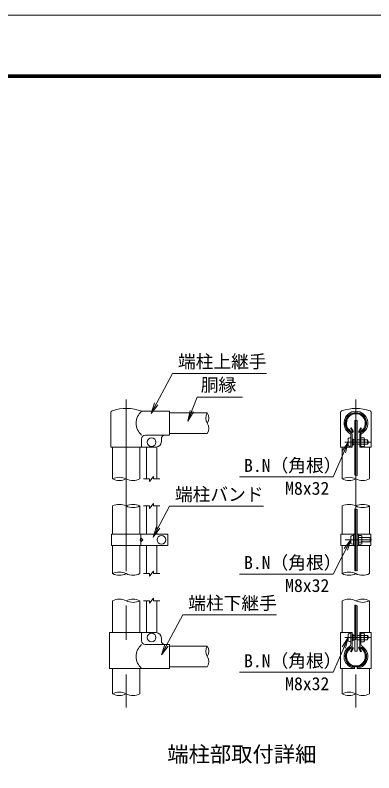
# Model space of a CAD drawing. Units: millimetres, scale not verified. Extents: x -4200 to 4200, y -2970 to 2970.
# Drawn here: x 636 to 1964, y 171 to 2970 of the extents above; entities that cross this region are included whole.
import ezdxf
from ezdxf.enums import TextEntityAlignment as Align

# ---------------------------------------------------------------- set-up
doc = ezdxf.new("R2010")
doc.units = ezdxf.units.MM
doc.header["$LTSCALE"] = 20
doc.linetypes.add('USER1', pattern=[50.8, 31.75, -6.35, 6.35, -6.35])
for name, color, linetype, lineweight in [('0-0_D-BMK', 2, 'USER1', 13), ('0-1_D-STR1', 1, 'Continuous', 18), ('0-2_D-STR-DIM', 7, 'Continuous', 9), ('0-3_0', 3, 'Continuous', 18), ('0-5_D-STR3', 3, 'Continuous', 13), ('0-7_D-STR-TXT', 7, 'Continuous', 9), ('0-8_D-TTL', 7, 'Continuous', 9)]:
    doc.layers.add(name, color=color, linetype=linetype, lineweight=lineweight)
doc.layers.add('0-4_D-TTL-TXT', color=7, linetype='Continuous')
doc.styles.add('ＭＳ ゴシック', font='')
doc.styles.get('ＭＳ ゴシック').set_extended_font_data('MS Gothic')

# ---------------------------------------------------------------- blocks, each defined once
blk = doc.blocks.new('_Open')
at = {"layer": '0-3_0', "color": 7, "lineweight": 9}
blk.add_line((-20, 3.33), (0, 0), dxfattribs=at)
blk.add_lwpolyline([(-20, -3.33), (0, 0), (-20, 0)], dxfattribs=at)

msp = doc.modelspace()

# ---------------------------------------------------------------- linework, layer by layer
at = {"layer": '0-0_D-BMK'}
for p, q in [((1047.29, 1550.56), (1047.29, 412.56)), ((1897.29, 1550.56), (1897.29, 412.56)), ((1856.63, 1392.56), (1954.39, 1392.56)), ((1857.21, 1031.56), (1954.96, 1031.56)), ((1856.63, 670.56), (1954.39, 670.56))]:
    msp.add_line(p, q, dxfattribs=at)
at = {"layer": '0-1_D-STR1'}
for p, q in [((1207.29, 1500.56), (1347.29, 1500.56)), ((1876.92, 1443.95), (1879.7, 1445.56)), ((1883.94, 1431.8), (1876.92, 1443.95)), ((1886.72, 1433.4), (1879.7, 1445.56)), ((1907.85, 1433.4), (1914.87, 1445.56)), ((1910.63, 1431.8), (1917.65, 1443.95)), ((1917.65, 1443.95), (1914.87, 1445.56)), ((1207.29, 1424.36), (1347.29, 1424.36)), ((996.49, 1374.56), (996.49, 1256.56)), ((1098.09, 1374.56), (1098.09, 1256.56)), ((1846.49, 1374.56), (1846.49, 1256.56)), ((1948.09, 1374.56), (1948.09, 1256.56)), ((996.49, 1156.56), (996.49, 1052.55)), ((1098.09, 1156.56), (1098.09, 1052.55)), ((1846.49, 1156.56), (1846.49, 1052.56)), ((1948.09, 1156.56), (1948.09, 1052.56)), ((996.49, 1010.55), (996.49, 906.56)), ((1098.09, 1010.55), (1098.09, 906.56)), ((1846.49, 1010.56), (1846.49, 906.56)), ((1948.09, 1010.56), (1948.09, 906.56)), ((996.49, 806.56), (996.49, 688.56)), ((1098.09, 806.56), (1098.09, 688.56)), ((1846.49, 806.56), (1846.49, 688.56)), ((1948.09, 806.56), (1948.09, 688.56)), ((1207.29, 638.66), (1347.29, 638.66)), ((1883.94, 631.32), (1876.92, 619.17)), ((1876.92, 619.17), (1879.7, 617.56)), ((1886.72, 629.72), (1879.7, 617.56)), ((1907.85, 629.72), (1914.87, 617.56)), ((1910.63, 631.32), (1917.65, 619.17)), ((1917.65, 619.17), (1914.87, 617.56)), ((1207.29, 562.46), (1347.29, 562.46)), ((996.49, 556.56), (996.49, 462.56)), ((1098.09, 556.56), (1098.09, 462.56)), ((1846.49, 556.56), (1846.49, 462.56)), ((1948.09, 556.56), (1948.09, 462.56))]:
    msp.add_line(p, q, dxfattribs=at)
for centre, radius, start, end in [((1897.29, 1462.46), 38.1, 294.32478, 245.67522), ((1897.29, 1462.46), 34.89, 294.32478, 245.67522), ((1883.24, 1431.4), 4.01, 245.67522, 30), ((1883.24, 1431.4), 0.802, 245.67522, 30), ((1911.33, 1431.4), 4.01, 150, 294.32478), ((1911.33, 1431.4), 0.802, 150, 294.32478), ((1897.29, 600.66), 38.1, 114.32478, 65.67522), ((1897.29, 600.66), 34.89, 114.32478, 65.67522), ((1883.24, 631.72), 4.01, 330, 114.32478), ((1883.24, 631.72), 0.802, 330, 114.32478), ((1911.33, 631.72), 4.01, 65.67522, 210), ((1911.33, 631.72), 0.802, 65.67522, 210)]:
    msp.add_arc(centre, radius, start, end, dxfattribs=at)
at = {"layer": '0-2_D-STR-DIM'}
for p, q in [((1133.79, 1247.56), (1148.79, 1265.56)), ((1148.79, 1256.56), (1148.79, 1265.56)), ((1111.29, 1256.56), (1133.79, 1256.56)), ((1133.79, 1247.56), (1133.79, 1256.56)), ((1148.79, 1256.56), (1171.29, 1256.56)), ((1111.29, 1156.56), (1133.79, 1156.56)), ((1133.79, 1147.56), (1148.79, 1165.56)), ((1133.79, 1147.56), (1133.79, 1156.56)), ((1148.79, 1156.56), (1148.79, 1165.56)), ((1148.79, 1156.56), (1171.29, 1156.56)), ((1111.29, 906.56), (1133.79, 906.56)), ((1133.79, 897.56), (1148.79, 915.56)), ((1133.79, 897.56), (1133.79, 906.56)), ((1148.79, 906.56), (1148.79, 915.56)), ((1148.79, 906.56), (1171.29, 906.56)), ((1133.79, 797.56), (1148.79, 815.56)), ((1148.79, 806.56), (1148.79, 815.56)), ((1111.29, 806.56), (1133.79, 806.56)), ((1133.79, 797.56), (1133.79, 806.56)), ((1148.79, 806.56), (1171.29, 806.56))]:
    msp.add_line(p, q, dxfattribs=at)
for centre, radius, start, end in [((1374.53, 1481.51), 33.24, 145.03504, 214.96496), ((1320.04, 1481.51), 33.24, 325.03504, 34.96496), ((1320.05, 1443.41), 33.24, 325.03422, 34.96578), ((1021.89, 1205.8), 56.76, 63.4184, 116.5816), ((1871.89, 1205.8), 56.76, 63.4184, 116.5816), ((1894.33, 1255.5), 15.36, 60.95271, 95.76063), ((1021.89, 1307.32), 56.76, 243.4184, 296.5816), ((1072.69, 1307.32), 56.76, 243.4184, 296.5816), ((1871.89, 1307.32), 56.76, 243.4184, 296.5816), ((1922.69, 1307.32), 56.76, 243.4184, 296.5816), ((1021.89, 1105.8), 56.76, 63.4184, 116.5816), ((1072.69, 1105.8), 56.76, 63.4184, 116.5816), ((1072.69, 1207.32), 56.76, 243.4184, 296.5816), ((1871.89, 1105.8), 56.76, 63.4184, 116.5816), ((1922.69, 1105.8), 56.76, 63.4184, 116.5816), ((1922.69, 1207.32), 56.76, 243.4184, 296.5816), ((1894.33, 1130.23), 15.36, 60.95271, 95.76063), ((1021.89, 855.8), 56.76, 63.4184, 116.5816), ((1021.89, 957.32), 56.76, 243.4184, 296.5816), ((1072.69, 957.32), 56.76, 243.4184, 296.5816), ((1871.89, 855.8), 56.76, 63.4184, 116.5816), ((1871.89, 957.32), 56.76, 243.4184, 296.5816), ((1894.33, 903.3), 15.36, 60.95271, 95.76063), ((1922.69, 957.32), 56.76, 243.4184, 296.5816), ((1021.89, 755.8), 56.76, 63.4184, 116.5816), ((1072.69, 755.8), 56.76, 63.4184, 116.5816), ((1871.89, 755.8), 56.76, 63.4184, 116.5816), ((1922.69, 755.8), 56.76, 63.4184, 116.5816), ((1072.69, 857.32), 56.76, 243.4184, 296.5816), ((1894.33, 774.57), 15.36, 60.95271, 95.76063), ((1922.69, 857.32), 56.76, 243.4184, 296.5816), ((1374.53, 619.61), 33.24, 145.03504, 214.96496), ((1320.04, 619.61), 33.24, 325.03504, 34.96496), ((1320.05, 581.51), 33.24, 325.03422, 34.96578), ((1021.89, 411.8), 56.76, 63.4184, 116.5816), ((1021.89, 513.32), 56.76, 243.4184, 296.5816), ((1072.69, 513.32), 56.76, 243.4184, 296.5816), ((1871.89, 411.8), 56.76, 63.4184, 116.5816), ((1871.89, 513.32), 56.76, 243.4184, 296.5816), ((1922.69, 513.32), 56.76, 243.4184, 296.5816)]:
    msp.add_arc(centre, radius, start, end, dxfattribs=at)
at = {"layer": '0-5_D-STR3'}
for p, q in [((990.19, 1374.56), (990.19, 1501.94)), ((1207.29, 1506.56), (1104.39, 1506.56)), ((1207.29, 1506.56), (1207.29, 1418.56)), ((1954.39, 1501.95), (1954.39, 1374.56)), ((1954.39, 1501.94), (1954.39, 1374.56)), ((1892.79, 1472.56), (1901.79, 1472.56)), ((1892.79, 1472.56), (1892.79, 1270.78)), ((1901.79, 1472.56), (1901.79, 1268.93)), ((1104.39, 1374.56), (1104.39, 1404.56)), ((1207.29, 1418.56), (1118.39, 1418.56)), ((1177.29, 1404.56), (1177.29, 1394.56)), ((1869.09, 1405.56), (1869.09, 1379.56)), ((1878.69, 1420.21), (1878.69, 1374.56)), ((1883.29, 1420.21), (1883.29, 1374.56)), ((1886.69, 1403.2), (1883.29, 1403.2)), ((1886.69, 1403.2), (1886.69, 1381.92)), ((1886.69, 1400.56), (1892.79, 1400.56)), ((1901.79, 1400.56), (1911.29, 1400.56)), ((1911.29, 1420.21), (1911.29, 1374.56)), ((1915.89, 1420.21), (1915.89, 1374.56)), ((1926.89, 1408.76), (1915.89, 1408.76)), ((1926.89, 1400.66), (1915.89, 1400.66)), ((1928.89, 1404.39), (1928.89, 1380.48)), ((1928.89, 1400.56), (1940.69, 1400.56)), ((1940.69, 1400.56), (1940.69, 1384.56)), ((990.19, 1374.56), (1104.39, 1374.56)), ((1104.39, 1374.56), (1157.29, 1374.56)), ((1122.29, 1374.56), (1122.29, 1256.56)), ((1160.29, 1374.79), (1160.29, 1256.56)), ((1886.69, 1381.92), (1883.29, 1381.92)), ((1886.69, 1384.56), (1892.79, 1384.56)), ((1901.79, 1384.56), (1911.29, 1384.56)), ((1911.29, 1374.56), (1954.39, 1374.56)), ((1926.89, 1384.46), (1915.89, 1384.46)), ((1926.89, 1376.36), (1915.89, 1376.36)), ((1928.89, 1384.56), (1940.69, 1384.56)), ((1122.29, 1156.56), (1122.29, 1052.55)), ((1160.29, 1156.56), (1160.29, 1052.55)), ((1892.79, 1145.52), (1892.79, 918.58)), ((1901.79, 1143.66), (1901.79, 916.73)), ((992.29, 1010.55), (992.29, 1052.55)), ((1201.28, 1052.55), (992.29, 1052.55)), ((1100.94, 1010.55), (1100.94, 1052.55)), ((1201.28, 1010.55), (1201.28, 1052.55)), ((1841.89, 1052.56), (1892.79, 1052.56)), ((1878.59, 1044.56), (1878.59, 1018.56)), ((1888.19, 1052.56), (1888.19, 1010.56)), ((1888.19, 1047.56), (1888.19, 1015.56)), ((1901.79, 1052.56), (1952.69, 1052.56)), ((1906.39, 1052.56), (1906.39, 1010.56)), ((1917.39, 1047.76), (1906.39, 1047.76)), ((1917.39, 1039.66), (1906.39, 1039.66)), ((1919.39, 1043.39), (1919.39, 1019.48)), ((1919.39, 1039.56), (1950.19, 1039.56)), ((1950.19, 1039.56), (1950.19, 1023.56)), ((1952.69, 1052.56), (1952.69, 1010.56)), ((1201.28, 1010.55), (992.29, 1010.55)), ((1122.29, 1010.55), (1122.29, 906.56)), ((1160.29, 1010.55), (1160.29, 906.56)), ((1901.79, 1010.56), (1952.69, 1010.56)), ((1917.39, 1023.46), (1906.39, 1023.46)), ((1917.39, 1015.36), (1906.39, 1015.36)), ((1919.39, 1023.56), (1950.19, 1023.56)), ((1122.29, 806.56), (1122.29, 688.56)), ((1160.29, 806.56), (1160.29, 688.33)), ((1892.79, 620.56), (1892.79, 789.85)), ((1901.79, 620.56), (1901.79, 788)), ((985.39, 688.56), (1157.29, 688.56)), ((985.39, 556.56), (985.39, 688.56)), ((1104.39, 688.56), (1104.39, 658.56)), ((1840.19, 688.56), (1883.29, 688.56)), ((1840.19, 688.56), (1840.19, 556.56)), ((1869.09, 683.56), (1869.09, 657.56)), ((1878.69, 688.56), (1878.69, 645.58)), ((1883.29, 688.56), (1883.29, 640.05)), ((1886.69, 681.2), (1883.29, 681.2)), ((1886.69, 681.2), (1886.69, 659.92)), ((1886.69, 678.56), (1892.79, 678.56)), ((1901.79, 678.56), (1911.29, 678.56)), ((1911.29, 688.56), (1911.29, 640.05)), ((1911.29, 688.56), (1954.39, 688.56)), ((1915.89, 688.56), (1915.89, 645.58)), ((1926.89, 686.76), (1915.89, 686.76)), ((1926.89, 678.66), (1915.89, 678.66)), ((1928.89, 682.39), (1928.89, 658.48)), ((1928.89, 678.56), (1940.69, 678.56)), ((1940.69, 678.56), (1940.69, 662.56)), ((1954.39, 688.56), (1954.39, 556.56)), ((1207.29, 644.56), (1118.39, 644.56)), ((1177.29, 668.56), (1177.29, 658.56)), ((1207.29, 644.56), (1207.29, 556.56)), ((1886.69, 659.92), (1883.29, 659.92)), ((1886.69, 662.56), (1892.79, 662.56)), ((1901.79, 662.56), (1911.29, 662.56)), ((1926.89, 662.46), (1915.89, 662.46)), ((1926.89, 654.36), (1915.89, 654.36)), ((1928.89, 662.56), (1940.69, 662.56)), ((1892.79, 620.56), (1901.79, 620.56)), ((1892.29, 561.48), (1892.29, 556.56)), ((1902.29, 561.48), (1902.29, 556.56)), ((1207.29, 556.56), (985.39, 556.56)), ((1840.19, 556.56), (1892.29, 556.56)), ((1902.29, 556.56), (1954.39, 556.56))]:
    msp.add_line(p, q, dxfattribs=at)
for points in [[(1840.19, 1501.95), (1840.19, 1374.56), (1883.29, 1374.56)], [(1841.89, 1052.56), (1841.89, 1010.56), (1892.79, 1010.56)]]:
    msp.add_lwpolyline(points, dxfattribs=at)
msp.add_lwpolyline([(1100.94, 1039.55), (1098.28, 1031.55), (1100.94, 1023.55), (1108.94, 1031.55)], close=True, dxfattribs=at)
for centre in [(1141.29, 1392.56), (1177.28, 1031.55), (1141.29, 670.56)]:
    msp.add_circle(centre, 16, dxfattribs=at)
for centre, radius, start, end in [((1047.29, 1357.09), 160, 69.0916, 109.22051), ((1897.29, 1357.09), 160, 70.78312, 109.21688), ((996.79, 1501.94), 6.6, 109.22051, 180), ((1140.78, 1462.56), 57.1, 129.59418, 230.40582), ((1846.78, 1501.95), 6.59, 109.08221, 180.02255), ((1897.29, 1462.56), 44, 298.0884, 241.9116), ((1897.29, 1462.56), 39.4, 298.0884, 241.9116), ((1947.79, 1501.95), 6.59, 359.97745, 70.91779), ((1118.39, 1404.56), 14, 90, 180), ((1191.29, 1404.56), 14, 90, 180), ((1874.69, 1420.21), 4, 0, 61.9116), ((1874.69, 1420.21), 8.6, 0, 61.9116), ((1919.89, 1420.21), 8.6, 118.0884, 180), ((1919.89, 1420.21), 4, 118.0884, 180), ((1911.48, 1392.56), 17.4, 332.26063, 27.73937), ((1923.81, 1404.71), 5.08, 307.21089, 52.78911), ((1925.69, 1392.56), 17, 331.92751, 28.07249), ((1157.29, 1394.56), 20, 270, 0), ((1923.79, 1380.41), 5.1, 307.42505, 52.57495), ((1901.98, 1031.56), 17.4, 332.26063, 27.73937), ((1914.31, 1043.71), 5.08, 307.21089, 52.78911), ((1935.19, 1031.56), 17, 331.92751, 28.07249), ((1914.29, 1019.41), 5.1, 307.42505, 52.57495), ((1157.29, 668.56), 20, 0, 90), ((1911.48, 670.56), 17.4, 332.26063, 27.73937), ((1923.81, 682.71), 5.08, 307.21089, 52.78911), ((1925.69, 670.56), 17, 331.92751, 28.07249), ((1140.78, 600.56), 57.1, 129.59418, 230.40582), ((1118.39, 658.56), 14, 180, 270), ((1191.29, 658.56), 14, 180, 270), ((1870.09, 645.58), 8.6, 301.13861, 0), ((1924.49, 645.58), 8.6, 180, 238.86139), ((1923.79, 658.41), 5.1, 307.42505, 52.57495), ((1897.29, 600.56), 44, 121.13861, 263.47502), ((1897.29, 600.56), 39.4, 114.50336, 262.7093), ((1879.29, 640.05), 4, 294.50336, 0), ((1897.29, 600.56), 44, 276.52498, 58.86139), ((1897.29, 600.56), 39.4, 277.2907, 65.49664), ((1915.29, 640.05), 4, 180, 245.49664)]:
    msp.add_arc(centre, radius, start, end, dxfattribs=at)
for centre, start_param, end_param in [((1878.69, 1405.56), 1.5707963, 3.1415927), ((1878.69, 1379.56), 3.1415927, 4.712389), ((1888.19, 1044.56), 1.5707963, 3.1415927), ((1888.19, 1018.56), 3.1415927, 4.712389), ((1878.69, 683.56), 1.5707963, 3.1415927), ((1878.69, 657.56), 3.1415927, 4.712389)]:
    msp.add_ellipse(centre, major_axis=(9.6, 0), ratio=0.3125, start_param=start_param, end_param=end_param, dxfattribs=at)
at = {"layer": '0-7_D-STR-TXT'}
for points in [[(1565.98, 1646.57), (1218.72, 1646.57), (1140.24, 1500.57)], [(1477.44, 1559.24), (1310.42, 1559.24), (1275.71, 1471.76)], [(1467.07, 1264.22), (1813.14, 1264.22), (1868.29, 1390.73)], [(1555.69, 1156.09), (1207.53, 1156.09), (1147.98, 1043.75)], [(1467.07, 905.04), (1813.14, 905.04), (1877.67, 1029.78)], [(1603.96, 753.99), (1256.7, 753.99), (1178.22, 607.98)], [(1467.07, 542.22), (1813.14, 542.22), (1868.29, 668.73)]]:
    msp.add_lwpolyline(points, dxfattribs=at)
at = {"layer": '0-8_D-TTL', "color": 2, "lineweight": 18}
msp.add_lwpolyline([(-4199.68, 2970.23), (4200.32, 2970.23), (4200.32, -2969.77), (-4199.68, -2969.77)], close=True, dxfattribs=at)
at = {"layer": '0-8_D-TTL'}
for points in [[(-3929.68, 2750.23), (3930.32, 2750.23), (3930.32, -2749.77), (-3929.68, -2749.77)], [(-3927.18, 2747.73), (3927.82, 2747.73), (3927.82, -2747.27), (-3927.18, -2747.27)], [(-3924.68, 2745.23), (3925.32, 2745.23), (3925.32, -2744.77), (-3924.68, -2744.77)], [(-3922.18, 2742.73), (3922.82, 2742.73), (3922.82, -2742.27), (-3922.18, -2742.27)], [(-3919.68, 2740.23), (3920.32, 2740.23), (3920.32, -2739.77), (-3919.68, -2739.77)]]:
    msp.add_lwpolyline(points, close=True, dxfattribs=at)

# ---------------------------------------------------------------- block references
at = {"layer": '0-7_D-STR-TXT', "xscale": 2, "yscale": 2}
for p, rotation in [((1139.29, 1498.81), 241.73951), ((1274.97, 1469.9), 248.36243), ((1869.09, 1392.56), 66.44646), ((1147.04, 1041.98), 242.07069), ((1878.59, 1031.56), 62.64819), ((1869.09, 670.56), 66.44646), ((1177.27, 606.22), 241.73951)]:
    msp.add_blockref('_Open', p, dxfattribs=dict(at, rotation=rotation))

# ---------------------------------------------------------------- texts
at = {"layer": '0-4_D-TTL-TXT', "style": 'ＭＳ ゴシック'}
msp.add_text('端柱部取付詳細', height=57.77, dxfattribs=at).set_placement((1199.39, 193.13), align=Align.BOTTOM_LEFT)
at = {"layer": '0-7_D-STR-TXT', "style": 'ＭＳ ゴシック'}
for s, p in [('端柱上継手', (1238.65, 1651.76)), ('胴縁', (1323.19, 1565.54)), ('B.N（角根）', (1483.31, 1268.16)), ('M8x32', (1635.4, 1183.58)), ('端柱バンド', (1227.46, 1161.27)), ('B.N（角根）', (1483.31, 908.98)), ('M8x32', (1635.4, 824.4)), ('端柱下継手', (1276.63, 759.17)), ('B.N（角根）', (1483.31, 546.16)), ('M8x32', (1635.4, 461.58))]:
    msp.add_text(s, height=48.09, dxfattribs=at).set_placement(p, align=Align.BOTTOM_LEFT)

doc.saveas('drawing.dxf')
